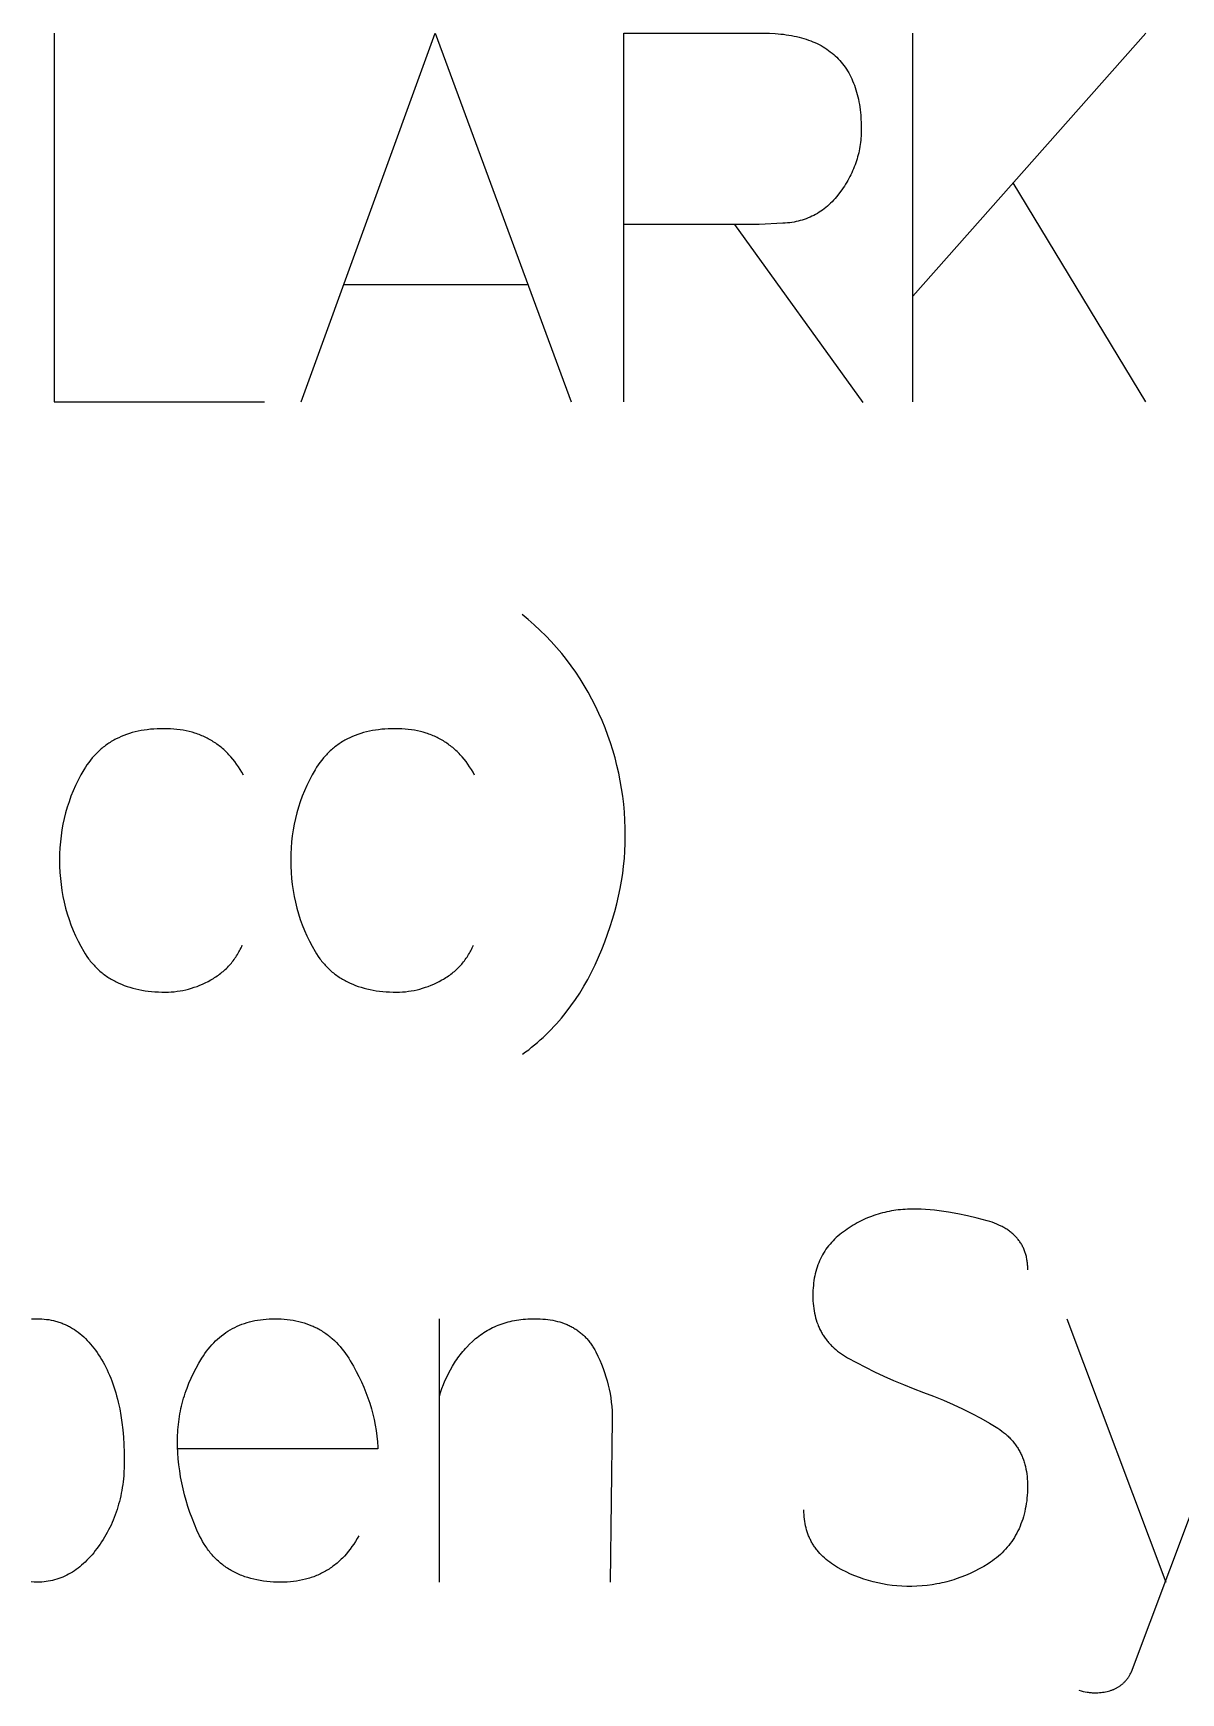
# Model space of a CAD drawing. Header units: millimetres. Extents: x -1220 to 1220, y -1270 to 3560.
# Drawn here: x -202.3 to 28, y 3226 to 3559 of the extents above; entities that cross this region are included whole.
import ezdxf

# ---------------------------------------------------------------- set-up
doc = ezdxf.new("R2010")
doc.units = ezdxf.units.MM
doc.layers.add('TC', color=220, linetype='Continuous', true_color=0xff00bb)

msp = doc.modelspace()

# ---------------------------------------------------------------- linework, layer by layer
at = {"layer": 'TC'}
for points in [[(-198.11, 3559.04), (-198.11, 3485.04), (-155.93, 3485.04)], [(-148.53, 3485.04), (-121.68, 3559.04), (-94.4, 3485.04)], [(-83.83, 3485.04), (-83.83, 3559.04), (-55.82, 3559.04), (-54.61, 3559.02), (-53.44, 3558.96), (-52.86, 3558.92), (-52.3, 3558.87), (-51.75, 3558.81), (-51.21, 3558.73), (-50.68, 3558.65), (-50.15, 3558.56), (-49.64, 3558.47), (-49.13, 3558.36), (-48.64, 3558.24), (-48.16, 3558.11), (-47.68, 3557.97), (-47.21, 3557.83), (-46.76, 3557.67), (-46.31, 3557.51), (-45.87, 3557.33), (-45.45, 3557.15), (-45.03, 3556.95), (-44.62, 3556.75), (-44.22, 3556.54), (-43.83, 3556.32), (-43.46, 3556.09), (-43.09, 3555.84), (-42.73, 3555.59), (-42.38, 3555.33), (-42.03, 3555.06), (-41.7, 3554.79), (-41.38, 3554.5), (-41.07, 3554.2), (-40.77, 3553.89), (-40.47, 3553.58), (-40.19, 3553.25), (-39.92, 3552.92), (-39.65, 3552.57), (-39.4, 3552.22), (-39.15, 3551.85), (-38.92, 3551.48), (-38.69, 3551.1), (-38.48, 3550.71), (-38.27, 3550.3), (-38.07, 3549.89), (-37.89, 3549.47), (-37.71, 3549.04), (-37.54, 3548.6), (-37.38, 3548.15), (-37.23, 3547.7), (-37.09, 3547.23), (-36.97, 3546.75), (-36.85, 3546.27), (-36.73, 3545.77), (-36.63, 3545.26), (-36.54, 3544.75), (-36.46, 3544.23), (-36.39, 3543.69), (-36.33, 3543.15), (-36.27, 3542.6), (-36.23, 3542.03), (-36.17, 3540.88), (-36.15, 3539.69), (-36.16, 3539.26), (-36.17, 3538.82), (-36.19, 3538.39), (-36.22, 3537.97), (-36.26, 3537.54), (-36.31, 3537.12), (-36.37, 3536.69), (-36.43, 3536.28), (-36.51, 3535.86), (-36.59, 3535.44), (-36.68, 3535.03), (-36.78, 3534.62), (-36.89, 3534.21), (-37, 3533.81), (-37.13, 3533.41), (-37.26, 3533), (-37.41, 3532.61), (-37.56, 3532.21), (-37.72, 3531.82), (-37.89, 3531.42), (-38.07, 3531.03), (-38.25, 3530.65), (-38.45, 3530.26), (-38.65, 3529.88), (-38.86, 3529.5), (-39.08, 3529.12), (-39.31, 3528.75), (-39.55, 3528.37), (-39.8, 3528), (-40.06, 3527.63), (-40.32, 3527.26), (-40.87, 3526.54), (-41.15, 3526.19), (-41.43, 3525.86), (-41.73, 3525.53), (-42.02, 3525.22), (-42.33, 3524.92), (-42.64, 3524.62), (-42.95, 3524.34), (-43.27, 3524.07), (-43.6, 3523.81), (-43.94, 3523.56), (-44.28, 3523.33), (-44.62, 3523.1), (-44.97, 3522.88), (-45.33, 3522.68), (-45.69, 3522.49), (-46.06, 3522.3), (-46.44, 3522.13), (-46.82, 3521.97), (-47.21, 3521.82), (-47.6, 3521.68), (-48, 3521.55), (-48.41, 3521.44), (-48.82, 3521.33), (-49.24, 3521.23), (-49.66, 3521.15), (-50.09, 3521.08), (-50.53, 3521.01), (-50.97, 3520.96), (-51.42, 3520.92), (-51.87, 3520.89), (-56.66, 3520.66), (-61.63, 3520.66), (-83.73, 3520.66)], [(-25.79, 3506.29), (20.93, 3559.04)], [(-25.79, 3485.04), (-25.79, 3559.04)], [(20.93, 3485.04), (-5.71, 3529.01)], [(-61.63, 3520.66), (-35.84, 3484.93)], [(-139.97, 3508.61), (-103.18, 3508.61)], [(-104.13, 3354.16), (-103.51, 3354.62), (-102.9, 3355.08), (-102.31, 3355.56), (-101.72, 3356.04), (-101.14, 3356.53), (-100.57, 3357.04), (-100, 3357.55), (-99.45, 3358.07), (-98.91, 3358.61), (-98.37, 3359.15), (-97.85, 3359.7), (-97.33, 3360.27), (-96.32, 3361.42), (-95.35, 3362.62), (-94.42, 3363.86), (-93.52, 3365.13), (-92.66, 3366.45), (-91.84, 3367.8), (-91.05, 3369.19), (-90.3, 3370.63), (-89.58, 3372.1), (-88.91, 3373.61), (-88.25, 3375.16), (-87.64, 3376.7), (-87.07, 3378.24), (-86.55, 3379.77), (-86.06, 3381.3), (-85.62, 3382.83), (-85.22, 3384.36), (-84.86, 3385.88), (-84.55, 3387.39), (-84.27, 3388.91), (-84.04, 3390.42), (-83.85, 3391.93), (-83.7, 3393.43), (-83.6, 3394.94), (-83.53, 3396.43), (-83.51, 3397.93), (-83.53, 3399.55), (-83.6, 3401.16), (-83.7, 3402.76), (-83.84, 3404.34), (-84.03, 3405.92), (-84.26, 3407.49), (-84.53, 3409.04), (-84.84, 3410.59), (-85.19, 3412.12), (-85.58, 3413.65), (-86.01, 3415.16), (-86.49, 3416.66), (-87, 3418.15), (-87.56, 3419.63), (-88.16, 3421.1), (-88.8, 3422.56), (-89.48, 3424), (-90.2, 3425.41), (-90.95, 3426.8), (-91.75, 3428.16), (-92.58, 3429.5), (-93.45, 3430.81), (-94.36, 3432.09), (-95.3, 3433.34), (-96.28, 3434.57), (-97.31, 3435.77), (-98.37, 3436.95), (-99.46, 3438.1), (-100.6, 3439.22), (-101.77, 3440.32), (-102.98, 3441.39), (-104.23, 3442.43)], [(-160.16, 3410.19), (-160.48, 3410.76), (-160.81, 3411.32), (-161.16, 3411.85), (-161.52, 3412.37), (-161.88, 3412.87), (-162.26, 3413.35), (-162.65, 3413.82), (-163.06, 3414.26), (-163.26, 3414.48), (-163.47, 3414.69), (-163.68, 3414.89), (-163.9, 3415.1), (-164.11, 3415.29), (-164.33, 3415.49), (-164.55, 3415.68), (-164.78, 3415.86), (-165.01, 3416.04), (-165.24, 3416.21), (-165.47, 3416.38), (-165.71, 3416.55), (-165.95, 3416.71), (-166.19, 3416.87), (-166.44, 3417.02), (-166.68, 3417.17), (-166.94, 3417.31), (-167.19, 3417.45), (-167.45, 3417.58), (-167.7, 3417.71), (-167.97, 3417.84), (-168.23, 3417.96), (-168.5, 3418.07), (-168.77, 3418.19), (-169.04, 3418.29), (-169.32, 3418.39), (-169.6, 3418.49), (-169.88, 3418.59), (-170.45, 3418.76), (-171.04, 3418.91), (-171.63, 3419.05), (-172.24, 3419.17), (-172.86, 3419.27), (-173.49, 3419.35), (-174.13, 3419.41), (-174.78, 3419.46), (-175.44, 3419.49), (-176.12, 3419.49), (-176.81, 3419.49), (-177.48, 3419.46), (-178.15, 3419.42), (-178.8, 3419.37), (-179.44, 3419.29), (-180.07, 3419.2), (-180.68, 3419.1), (-181.29, 3418.98), (-181.88, 3418.84), (-182.46, 3418.69), (-183.03, 3418.52), (-183.58, 3418.33), (-184.13, 3418.13), (-184.66, 3417.92), (-185.18, 3417.68), (-185.69, 3417.43), (-185.94, 3417.3), (-186.18, 3417.17), (-186.43, 3417.03), (-186.67, 3416.89), (-186.9, 3416.74), (-187.14, 3416.59), (-187.37, 3416.43), (-187.6, 3416.27), (-187.83, 3416.11), (-188.05, 3415.94), (-188.27, 3415.77), (-188.48, 3415.6), (-188.7, 3415.42), (-188.91, 3415.23), (-189.12, 3415.05), (-189.32, 3414.86), (-189.52, 3414.66), (-189.72, 3414.46), (-189.92, 3414.26), (-190.11, 3414.05), (-190.49, 3413.62), (-190.85, 3413.18), (-191.2, 3412.72), (-191.54, 3412.25), (-191.87, 3411.76), (-192.19, 3411.25), (-192.78, 3410.21), (-193.33, 3409.16), (-193.84, 3408.1), (-194.32, 3407.03), (-194.75, 3405.94), (-195.15, 3404.84), (-195.51, 3403.73), (-195.84, 3402.61), (-196.12, 3401.47), (-196.37, 3400.32), (-196.58, 3399.16), (-196.75, 3397.99), (-196.88, 3396.8), (-196.98, 3395.6), (-197.03, 3394.39), (-197.05, 3393.17), (-197.03, 3391.91), (-196.98, 3390.66), (-196.88, 3389.43), (-196.75, 3388.22), (-196.58, 3387.01), (-196.37, 3385.83), (-196.12, 3384.66), (-195.84, 3383.5), (-195.51, 3382.36), (-195.15, 3381.23), (-194.75, 3380.12), (-194.32, 3379.02), (-193.84, 3377.94), (-193.33, 3376.87), (-192.78, 3375.82), (-192.19, 3374.78), (-191.88, 3374.28), (-191.55, 3373.79), (-191.22, 3373.32), (-191.04, 3373.09), (-190.87, 3372.87), (-190.69, 3372.65), (-190.51, 3372.43), (-190.32, 3372.22), (-190.13, 3372.01), (-189.94, 3371.81), (-189.74, 3371.61), (-189.54, 3371.41), (-189.34, 3371.22), (-189.13, 3371.03), (-188.93, 3370.84), (-188.71, 3370.66), (-188.5, 3370.48), (-188.28, 3370.31), (-188.06, 3370.14), (-187.83, 3369.98), (-187.6, 3369.82), (-187.37, 3369.66), (-187.14, 3369.51), (-186.9, 3369.36), (-186.66, 3369.21), (-186.41, 3369.07), (-186.17, 3368.93), (-185.91, 3368.8), (-185.66, 3368.67), (-185.14, 3368.43), (-184.61, 3368.2), (-184.07, 3367.98), (-183.51, 3367.78), (-182.94, 3367.6), (-182.35, 3367.43), (-181.76, 3367.28), (-181.15, 3367.15), (-180.53, 3367.03), (-179.89, 3366.92), (-179.24, 3366.84), (-178.58, 3366.76), (-177.9, 3366.71), (-177.22, 3366.67), (-176.52, 3366.64), (-175.8, 3366.64), (-175.21, 3366.65), (-174.62, 3366.67), (-174.03, 3366.72), (-173.45, 3366.79), (-172.87, 3366.87), (-172.29, 3366.98), (-171.72, 3367.1), (-171.15, 3367.24), (-170.58, 3367.41), (-170.02, 3367.59), (-169.46, 3367.79), (-168.9, 3368), (-168.35, 3368.24), (-167.8, 3368.5), (-167.25, 3368.77), (-166.71, 3369.07), (-166.44, 3369.22), (-166.18, 3369.38), (-165.92, 3369.54), (-165.66, 3369.71), (-165.41, 3369.88), (-165.17, 3370.05), (-164.93, 3370.23), (-164.69, 3370.42), (-164.46, 3370.6), (-164.23, 3370.79), (-164.01, 3370.99), (-163.79, 3371.19), (-163.57, 3371.39), (-163.36, 3371.6), (-163.16, 3371.81), (-162.96, 3372.03), (-162.76, 3372.25), (-162.57, 3372.47), (-162.38, 3372.7), (-162.2, 3372.93), (-162.02, 3373.17), (-161.85, 3373.41), (-161.68, 3373.66), (-161.52, 3373.9), (-161.36, 3374.16), (-161.2, 3374.42), (-161.05, 3374.68), (-160.91, 3374.94), (-160.77, 3375.21), (-160.63, 3375.49), (-160.5, 3375.76), (-160.37, 3376.05)], [(-113.75, 3410.19), (-114.07, 3410.76), (-114.41, 3411.32), (-114.75, 3411.85), (-115.11, 3412.37), (-115.48, 3412.87), (-115.86, 3413.35), (-116.25, 3413.82), (-116.65, 3414.26), (-116.85, 3414.48), (-117.06, 3414.69), (-117.27, 3414.89), (-117.49, 3415.1), (-117.7, 3415.29), (-117.92, 3415.49), (-118.15, 3415.68), (-118.37, 3415.86), (-118.6, 3416.04), (-118.83, 3416.21), (-119.06, 3416.38), (-119.3, 3416.55), (-119.54, 3416.71), (-119.78, 3416.87), (-120.03, 3417.02), (-120.28, 3417.17), (-120.53, 3417.31), (-120.78, 3417.45), (-121.04, 3417.58), (-121.3, 3417.71), (-121.56, 3417.84), (-121.82, 3417.96), (-122.09, 3418.07), (-122.36, 3418.19), (-122.64, 3418.29), (-122.91, 3418.39), (-123.19, 3418.49), (-123.47, 3418.59), (-124.05, 3418.76), (-124.63, 3418.91), (-125.23, 3419.05), (-125.83, 3419.17), (-126.45, 3419.27), (-127.08, 3419.35), (-127.72, 3419.41), (-128.37, 3419.46), (-129.04, 3419.49), (-129.71, 3419.49), (-130.4, 3419.49), (-131.07, 3419.46), (-131.74, 3419.42), (-132.39, 3419.37), (-133.03, 3419.29), (-133.66, 3419.2), (-134.27, 3419.1), (-134.88, 3418.98), (-135.47, 3418.84), (-136.05, 3418.69), (-136.62, 3418.52), (-137.17, 3418.33), (-137.72, 3418.13), (-138.25, 3417.92), (-138.77, 3417.68), (-139.28, 3417.43), (-139.53, 3417.3), (-139.77, 3417.17), (-140.02, 3417.03), (-140.26, 3416.89), (-140.5, 3416.74), (-140.73, 3416.59), (-140.96, 3416.43), (-141.19, 3416.27), (-141.42, 3416.11), (-141.64, 3415.94), (-141.86, 3415.77), (-142.08, 3415.6), (-142.29, 3415.42), (-142.5, 3415.23), (-142.71, 3415.05), (-142.91, 3414.86), (-143.11, 3414.66), (-143.31, 3414.46), (-143.51, 3414.26), (-143.7, 3414.05), (-144.08, 3413.62), (-144.44, 3413.18), (-144.79, 3412.72), (-145.13, 3412.25), (-145.46, 3411.76), (-145.78, 3411.25), (-146.37, 3410.21), (-146.92, 3409.16), (-147.43, 3408.1), (-147.91, 3407.03), (-148.34, 3405.94), (-148.74, 3404.84), (-149.1, 3403.73), (-149.43, 3402.61), (-149.71, 3401.47), (-149.96, 3400.32), (-150.17, 3399.16), (-150.34, 3397.99), (-150.47, 3396.8), (-150.57, 3395.6), (-150.62, 3394.39), (-150.64, 3393.17), (-150.62, 3391.91), (-150.57, 3390.66), (-150.47, 3389.43), (-150.34, 3388.22), (-150.17, 3387.01), (-149.96, 3385.83), (-149.71, 3384.66), (-149.43, 3383.5), (-149.1, 3382.36), (-148.74, 3381.23), (-148.34, 3380.12), (-147.91, 3379.02), (-147.43, 3377.94), (-146.92, 3376.87), (-146.37, 3375.82), (-145.78, 3374.78), (-145.47, 3374.28), (-145.15, 3373.79), (-144.81, 3373.32), (-144.64, 3373.09), (-144.46, 3372.87), (-144.28, 3372.65), (-144.1, 3372.43), (-143.91, 3372.22), (-143.72, 3372.01), (-143.53, 3371.81), (-143.33, 3371.61), (-143.13, 3371.41), (-142.93, 3371.22), (-142.73, 3371.03), (-142.52, 3370.84), (-142.31, 3370.66), (-142.09, 3370.48), (-141.87, 3370.31), (-141.65, 3370.14), (-141.42, 3369.98), (-141.2, 3369.82), (-140.96, 3369.66), (-140.73, 3369.51), (-140.49, 3369.36), (-140.25, 3369.21), (-140.01, 3369.07), (-139.76, 3368.93), (-139.51, 3368.8), (-139.25, 3368.67), (-138.73, 3368.43), (-138.2, 3368.2), (-137.66, 3367.98), (-137.1, 3367.78), (-136.53, 3367.6), (-135.95, 3367.43), (-135.35, 3367.28), (-134.74, 3367.15), (-134.12, 3367.03), (-133.48, 3366.92), (-132.83, 3366.84), (-132.17, 3366.76), (-131.5, 3366.71), (-130.81, 3366.67), (-130.11, 3366.64), (-129.39, 3366.64), (-128.8, 3366.65), (-128.21, 3366.67), (-127.62, 3366.72), (-127.04, 3366.79), (-126.46, 3366.87), (-125.89, 3366.98), (-125.31, 3367.1), (-124.74, 3367.24), (-124.18, 3367.41), (-123.61, 3367.59), (-123.05, 3367.79), (-122.5, 3368), (-121.94, 3368.24), (-121.39, 3368.5), (-120.85, 3368.77), (-120.3, 3369.07), (-120.03, 3369.22), (-119.77, 3369.38), (-119.51, 3369.54), (-119.26, 3369.71), (-119, 3369.88), (-118.76, 3370.05), (-118.52, 3370.23), (-118.28, 3370.42), (-118.05, 3370.6), (-117.82, 3370.79), (-117.6, 3370.99), (-117.38, 3371.19), (-117.16, 3371.39), (-116.96, 3371.6), (-116.75, 3371.81), (-116.55, 3372.03), (-116.35, 3372.25), (-116.16, 3372.47), (-115.98, 3372.7), (-115.79, 3372.93), (-115.62, 3373.17), (-115.44, 3373.41), (-115.27, 3373.66), (-115.11, 3373.9), (-114.95, 3374.16), (-114.79, 3374.42), (-114.64, 3374.68), (-114.5, 3374.94), (-114.36, 3375.21), (-114.22, 3375.49), (-114.09, 3375.76), (-113.96, 3376.05)], [(-2.75, 3310.93), (-2.76, 3311.39), (-2.77, 3311.62), (-2.78, 3311.84), (-2.8, 3312.07), (-2.82, 3312.29), (-2.85, 3312.51), (-2.88, 3312.72), (-2.91, 3312.93), (-2.95, 3313.14), (-2.99, 3313.35), (-3.03, 3313.56), (-3.08, 3313.76), (-3.14, 3313.96), (-3.2, 3314.16), (-3.26, 3314.35), (-3.32, 3314.55), (-3.39, 3314.74), (-3.47, 3314.93), (-3.54, 3315.11), (-3.62, 3315.29), (-3.71, 3315.47), (-3.8, 3315.65), (-3.89, 3315.83), (-3.99, 3316), (-4.09, 3316.17), (-4.2, 3316.34), (-4.31, 3316.5), (-4.42, 3316.66), (-4.54, 3316.82), (-4.66, 3316.98), (-4.78, 3317.14), (-4.91, 3317.29), (-5.05, 3317.44), (-5.18, 3317.59), (-5.32, 3317.73), (-5.47, 3317.87), (-5.62, 3318.01), (-5.77, 3318.15), (-5.93, 3318.28), (-6.09, 3318.42), (-6.25, 3318.55), (-6.42, 3318.67), (-6.6, 3318.8), (-6.77, 3318.92), (-6.95, 3319.04), (-7.14, 3319.16), (-7.33, 3319.27), (-7.52, 3319.38), (-7.72, 3319.49), (-7.92, 3319.6), (-8.12, 3319.7), (-8.54, 3319.9), (-8.98, 3320.09), (-9.43, 3320.28), (-9.9, 3320.45), (-10.39, 3320.61), (-10.89, 3320.76), (-12.88, 3321.3), (-14.84, 3321.77), (-16.77, 3322.17), (-18.66, 3322.5), (-19.59, 3322.64), (-20.52, 3322.76), (-21.44, 3322.86), (-22.34, 3322.94), (-23.25, 3323), (-24.14, 3323.05), (-25.02, 3323.07), (-25.9, 3323.08), (-26.38, 3323.08), (-26.86, 3323.06), (-27.33, 3323.04), (-27.8, 3323.01), (-28.27, 3322.97), (-28.74, 3322.92), (-29.2, 3322.87), (-29.66, 3322.8), (-30.12, 3322.72), (-30.57, 3322.64), (-31.02, 3322.55), (-31.46, 3322.44), (-31.91, 3322.33), (-32.35, 3322.21), (-32.79, 3322.08), (-33.22, 3321.95), (-33.65, 3321.8), (-34.08, 3321.64), (-34.5, 3321.48), (-34.93, 3321.31), (-35.35, 3321.12), (-35.76, 3320.93), (-36.17, 3320.73), (-36.58, 3320.53), (-36.99, 3320.31), (-37.39, 3320.08), (-37.79, 3319.85), (-38.19, 3319.6), (-38.58, 3319.35), (-38.98, 3319.09), (-39.36, 3318.82), (-39.75, 3318.54), (-40.13, 3318.26), (-40.49, 3317.97), (-40.84, 3317.67), (-41.19, 3317.37), (-41.51, 3317.05), (-41.83, 3316.73), (-42.14, 3316.41), (-42.43, 3316.07), (-42.71, 3315.73), (-42.98, 3315.38), (-43.24, 3315.02), (-43.48, 3314.66), (-43.72, 3314.28), (-43.94, 3313.9), (-44.15, 3313.52), (-44.35, 3313.12), (-44.53, 3312.72), (-44.71, 3312.3), (-44.87, 3311.89), (-45.02, 3311.46), (-45.16, 3311.02), (-45.28, 3310.58), (-45.39, 3310.13), (-45.5, 3309.68), (-45.59, 3309.21), (-45.66, 3308.74), (-45.73, 3308.26), (-45.78, 3307.77), (-45.83, 3307.28), (-45.86, 3306.77), (-45.87, 3306.26), (-45.88, 3305.75), (-45.87, 3305.21), (-45.85, 3304.69), (-45.82, 3304.18), (-45.77, 3303.68), (-45.71, 3303.18), (-45.63, 3302.7), (-45.55, 3302.22), (-45.44, 3301.75), (-45.33, 3301.3), (-45.2, 3300.85), (-45.06, 3300.41), (-44.9, 3299.98), (-44.81, 3299.77), (-44.73, 3299.56), (-44.64, 3299.35), (-44.54, 3299.14), (-44.45, 3298.94), (-44.35, 3298.74), (-44.24, 3298.54), (-44.14, 3298.35), (-44.02, 3298.15), (-43.91, 3297.96), (-43.79, 3297.77), (-43.67, 3297.58), (-43.55, 3297.4), (-43.42, 3297.22), (-43.29, 3297.04), (-43.15, 3296.86), (-43.02, 3296.68), (-42.87, 3296.51), (-42.73, 3296.34), (-42.58, 3296.17), (-42.43, 3296), (-42.28, 3295.84), (-42.12, 3295.68), (-41.95, 3295.52), (-41.62, 3295.21), (-41.27, 3294.9), (-40.91, 3294.61), (-40.54, 3294.32), (-40.15, 3294.05), (-39.75, 3293.78), (-39.33, 3293.52), (-38.9, 3293.27), (-37.14, 3292.31), (-35.33, 3291.37), (-33.49, 3290.46), (-31.61, 3289.57), (-29.69, 3288.71), (-27.72, 3287.88), (-25.72, 3287.07), (-23.68, 3286.29), (-21.64, 3285.53), (-19.66, 3284.73), (-17.72, 3283.9), (-15.83, 3283.02), (-13.99, 3282.1), (-12.2, 3281.14), (-10.46, 3280.14), (-8.77, 3279.11), (-8.36, 3278.84), (-7.97, 3278.56), (-7.59, 3278.27), (-7.41, 3278.12), (-7.22, 3277.97), (-7.05, 3277.82), (-6.87, 3277.66), (-6.7, 3277.51), (-6.54, 3277.35), (-6.37, 3277.18), (-6.21, 3277.02), (-6.06, 3276.85), (-5.91, 3276.68), (-5.76, 3276.51), (-5.61, 3276.33), (-5.47, 3276.16), (-5.33, 3275.98), (-5.2, 3275.8), (-5.07, 3275.61), (-4.94, 3275.42), (-4.82, 3275.24), (-4.7, 3275.04), (-4.58, 3274.85), (-4.47, 3274.65), (-4.36, 3274.45), (-4.26, 3274.25), (-4.16, 3274.05), (-4.06, 3273.84), (-3.96, 3273.63), (-3.87, 3273.42), (-3.79, 3273.21), (-3.7, 3272.99), (-3.62, 3272.78), (-3.55, 3272.56), (-3.47, 3272.33), (-3.4, 3272.11), (-3.34, 3271.88), (-3.22, 3271.42), (-3.11, 3270.94), (-3.02, 3270.46), (-2.95, 3269.97), (-2.88, 3269.47), (-2.84, 3268.95), (-2.8, 3268.43), (-2.78, 3267.9), (-2.78, 3267.36), (-2.79, 3266.81), (-2.81, 3266.25), (-2.85, 3265.68), (-2.91, 3265.11), (-2.97, 3264.55), (-3.05, 3264), (-3.14, 3263.45), (-3.24, 3262.92), (-3.35, 3262.39), (-3.48, 3261.88), (-3.62, 3261.37), (-3.77, 3260.87), (-3.94, 3260.39), (-4.11, 3259.91), (-4.3, 3259.44), (-4.5, 3258.97), (-4.72, 3258.52), (-4.94, 3258.08), (-5.18, 3257.65), (-5.43, 3257.22), (-5.69, 3256.8), (-5.97, 3256.4), (-6.26, 3256), (-6.56, 3255.61), (-6.87, 3255.23), (-7.19, 3254.86), (-7.53, 3254.5), (-7.88, 3254.15), (-8.24, 3253.81), (-8.62, 3253.47), (-9.01, 3253.15), (-9.4, 3252.83), (-9.82, 3252.52), (-10.24, 3252.23), (-10.68, 3251.94), (-11.57, 3251.4), (-12.47, 3250.89), (-13.37, 3250.42), (-14.29, 3249.99), (-15.22, 3249.59), (-16.15, 3249.22), (-17.1, 3248.88), (-17.57, 3248.73), (-18.05, 3248.58), (-18.53, 3248.44), (-19.01, 3248.31), (-19.5, 3248.19), (-19.98, 3248.08), (-20.47, 3247.98), (-20.97, 3247.88), (-21.96, 3247.71), (-22.95, 3247.58), (-23.96, 3247.49), (-24.98, 3247.42), (-26.01, 3247.39), (-27.02, 3247.39), (-28.02, 3247.43), (-29.01, 3247.49), (-29.99, 3247.59), (-30.96, 3247.72), (-31.92, 3247.88), (-32.86, 3248.07), (-33.8, 3248.29), (-34.73, 3248.54), (-35.64, 3248.83), (-36.55, 3249.14), (-37.44, 3249.49), (-38.33, 3249.87), (-39.2, 3250.28), (-40.06, 3250.72), (-40.91, 3251.2), (-41.33, 3251.45), (-41.73, 3251.7), (-42.12, 3251.96), (-42.5, 3252.23), (-42.86, 3252.51), (-43.21, 3252.79), (-43.55, 3253.09), (-43.87, 3253.38), (-44.18, 3253.69), (-44.48, 3254), (-44.76, 3254.32), (-45.03, 3254.65), (-45.16, 3254.82), (-45.29, 3254.99), (-45.42, 3255.16), (-45.54, 3255.33), (-45.65, 3255.5), (-45.77, 3255.68), (-45.88, 3255.85), (-45.99, 3256.03), (-46.09, 3256.21), (-46.19, 3256.4), (-46.29, 3256.58), (-46.38, 3256.77), (-46.47, 3256.96), (-46.56, 3257.15), (-46.64, 3257.34), (-46.73, 3257.53), (-46.8, 3257.73), (-46.88, 3257.92), (-46.95, 3258.12), (-47.02, 3258.32), (-47.14, 3258.73), (-47.25, 3259.15), (-47.35, 3259.57), (-47.44, 3260), (-47.51, 3260.43), (-47.57, 3260.87), (-47.62, 3261.33), (-47.65, 3261.78), (-47.67, 3262.25), (-47.68, 3262.72)], [(-202.67, 3301.06), (-202.31, 3301.08), (-201.95, 3301.09), (-201.6, 3301.09), (-201.1, 3301.09), (-200.62, 3301.06), (-200.14, 3301.03), (-199.66, 3300.97), (-199.2, 3300.91), (-198.74, 3300.82), (-198.28, 3300.72), (-197.83, 3300.61), (-197.61, 3300.55), (-197.39, 3300.48), (-197.17, 3300.41), (-196.95, 3300.34), (-196.74, 3300.26), (-196.52, 3300.18), (-196.31, 3300.1), (-196.1, 3300.01), (-195.89, 3299.92), (-195.68, 3299.82), (-195.47, 3299.72), (-195.27, 3299.62), (-195.06, 3299.51), (-194.86, 3299.4), (-194.46, 3299.16), (-194.07, 3298.92), (-193.68, 3298.65), (-193.3, 3298.37), (-192.92, 3298.08), (-192.56, 3297.77), (-192.19, 3297.45), (-191.84, 3297.11), (-191.49, 3296.75), (-191.14, 3296.38), (-190.81, 3296), (-190.48, 3295.6), (-190.15, 3295.19), (-189.83, 3294.76), (-189.52, 3294.31), (-189.21, 3293.85), (-188.91, 3293.38), (-188.61, 3292.89), (-188.32, 3292.39), (-188.04, 3291.88), (-187.77, 3291.37), (-187.51, 3290.84), (-187.26, 3290.3), (-187.02, 3289.75), (-186.78, 3289.19), (-186.56, 3288.62), (-186.35, 3288.04), (-186.14, 3287.45), (-185.95, 3286.85), (-185.76, 3286.23), (-185.59, 3285.61), (-185.42, 3284.98), (-185.26, 3284.34), (-184.98, 3283.02), (-184.73, 3281.67), (-184.52, 3280.27), (-184.35, 3278.83), (-184.22, 3277.35), (-184.12, 3275.83), (-184.07, 3274.26), (-184.05, 3272.66), (-184.07, 3271.41), (-184.13, 3270.19), (-184.17, 3269.59), (-184.23, 3268.99), (-184.3, 3268.4), (-184.37, 3267.81), (-184.46, 3267.23), (-184.55, 3266.66), (-184.66, 3266.09), (-184.78, 3265.53), (-184.9, 3264.97), (-185.04, 3264.42), (-185.19, 3263.87), (-185.34, 3263.33), (-185.51, 3262.79), (-185.69, 3262.26), (-185.87, 3261.74), (-186.07, 3261.22), (-186.28, 3260.7), (-186.5, 3260.2), (-186.72, 3259.69), (-186.96, 3259.2), (-187.21, 3258.71), (-187.47, 3258.22), (-187.74, 3257.74), (-188.01, 3257.27), (-188.3, 3256.8), (-188.6, 3256.34), (-188.91, 3255.88), (-189.55, 3254.98), (-189.87, 3254.56), (-190.2, 3254.14), (-190.53, 3253.74), (-190.87, 3253.35), (-191.21, 3252.98), (-191.55, 3252.62), (-191.9, 3252.28), (-192.25, 3251.95), (-192.61, 3251.63), (-192.97, 3251.33), (-193.33, 3251.04), (-193.7, 3250.77), (-194.07, 3250.51), (-194.45, 3250.27), (-194.83, 3250.03), (-195.22, 3249.82), (-195.61, 3249.61), (-196, 3249.42), (-196.4, 3249.25), (-196.8, 3249.09), (-197.2, 3248.94), (-197.61, 3248.81), (-198.03, 3248.69), (-198.45, 3248.58), (-198.87, 3248.49), (-199.3, 3248.41), (-199.73, 3248.35), (-200.16, 3248.3), (-200.6, 3248.27), (-201.04, 3248.24), (-201.49, 3248.24), (-202.13, 3248.25), (-202.77, 3248.28)], [(-137.01, 3257.54), (-137.33, 3256.97), (-137.66, 3256.41), (-138.01, 3255.88), (-138.36, 3255.36), (-138.73, 3254.86), (-139.1, 3254.38), (-139.49, 3253.91), (-139.89, 3253.47), (-140.29, 3253.04), (-140.5, 3252.84), (-140.71, 3252.63), (-140.93, 3252.44), (-141.14, 3252.24), (-141.36, 3252.05), (-141.58, 3251.87), (-141.81, 3251.69), (-142.04, 3251.52), (-142.27, 3251.35), (-142.5, 3251.18), (-142.73, 3251.02), (-142.97, 3250.86), (-143.21, 3250.71), (-143.45, 3250.56), (-143.7, 3250.42), (-143.95, 3250.28), (-144.2, 3250.15), (-144.45, 3250.02), (-144.71, 3249.89), (-144.97, 3249.77), (-145.23, 3249.66), (-145.5, 3249.55), (-145.76, 3249.44), (-146.03, 3249.34), (-146.31, 3249.24), (-146.58, 3249.15), (-146.86, 3249.06), (-147.14, 3248.97), (-147.71, 3248.82), (-148.29, 3248.68), (-148.88, 3248.56), (-149.48, 3248.46), (-150.09, 3248.38), (-150.72, 3248.32), (-151.35, 3248.27), (-152, 3248.25), (-152.65, 3248.24), (-153.38, 3248.25), (-154.09, 3248.27), (-154.79, 3248.32), (-155.47, 3248.38), (-156.14, 3248.46), (-156.8, 3248.56), (-157.44, 3248.68), (-158.07, 3248.82), (-158.68, 3248.97), (-159.28, 3249.15), (-159.58, 3249.24), (-159.87, 3249.34), (-160.16, 3249.44), (-160.44, 3249.55), (-160.72, 3249.66), (-161, 3249.77), (-161.27, 3249.89), (-161.54, 3250.02), (-161.81, 3250.15), (-162.07, 3250.28), (-162.33, 3250.42), (-162.59, 3250.56), (-162.84, 3250.71), (-163.09, 3250.86), (-163.34, 3251.02), (-163.58, 3251.18), (-163.82, 3251.35), (-164.05, 3251.52), (-164.28, 3251.69), (-164.51, 3251.87), (-164.74, 3252.05), (-164.96, 3252.24), (-165.17, 3252.44), (-165.39, 3252.63), (-165.6, 3252.84), (-165.81, 3253.04), (-166.01, 3253.25), (-166.21, 3253.47), (-166.41, 3253.69), (-166.6, 3253.91), (-166.79, 3254.14), (-166.97, 3254.38), (-167.16, 3254.62), (-167.33, 3254.86), (-167.51, 3255.11), (-167.68, 3255.36), (-167.85, 3255.62), (-168.02, 3255.88), (-168.33, 3256.41), (-168.64, 3256.97), (-168.93, 3257.54), (-169.47, 3258.7), (-169.97, 3259.87), (-170.44, 3261.05), (-170.87, 3262.22), (-171.27, 3263.41), (-171.64, 3264.59), (-171.97, 3265.78), (-172.26, 3266.97), (-172.52, 3268.17), (-172.75, 3269.37), (-172.94, 3270.58), (-173.09, 3271.79), (-173.21, 3273.01), (-173.3, 3274.22), (-173.35, 3275.45), (-173.37, 3276.67), (-173.37, 3277.22), (-173.35, 3277.75), (-173.33, 3278.29), (-173.3, 3278.83), (-173.25, 3279.36), (-173.2, 3279.9), (-173.14, 3280.43), (-173.07, 3280.96), (-172.99, 3281.48), (-172.9, 3282.01), (-172.8, 3282.53), (-172.69, 3283.06), (-172.57, 3283.58), (-172.44, 3284.1), (-172.3, 3284.62), (-172.16, 3285.13), (-172, 3285.65), (-171.83, 3286.16), (-171.66, 3286.67), (-171.47, 3287.18), (-171.07, 3288.19), (-170.64, 3289.2), (-170.16, 3290.2), (-169.65, 3291.2), (-169.1, 3292.18), (-168.51, 3293.17), (-168.19, 3293.65), (-167.87, 3294.13), (-167.53, 3294.58), (-167.19, 3295.02), (-166.84, 3295.45), (-166.48, 3295.86), (-166.11, 3296.25), (-165.73, 3296.63), (-165.34, 3297), (-164.94, 3297.35), (-164.53, 3297.68), (-164.11, 3298), (-163.69, 3298.3), (-163.25, 3298.59), (-162.8, 3298.86), (-162.35, 3299.11), (-161.89, 3299.35), (-161.41, 3299.58), (-160.93, 3299.79), (-160.44, 3299.98), (-159.94, 3300.16), (-159.43, 3300.32), (-158.91, 3300.47), (-158.38, 3300.6), (-157.84, 3300.71), (-157.29, 3300.82), (-156.74, 3300.9), (-156.17, 3300.97), (-155.6, 3301.02), (-155.01, 3301.06), (-154.42, 3301.09), (-153.81, 3301.09), (-153.18, 3301.09), (-152.57, 3301.06), (-151.96, 3301.02), (-151.36, 3300.96), (-150.77, 3300.89), (-150.19, 3300.8), (-149.62, 3300.69), (-149.06, 3300.57), (-148.52, 3300.43), (-147.98, 3300.27), (-147.45, 3300.09), (-146.93, 3299.9), (-146.42, 3299.7), (-146.17, 3299.59), (-145.93, 3299.48), (-145.68, 3299.36), (-145.44, 3299.24), (-145.2, 3299.11), (-144.96, 3298.98), (-144.73, 3298.85), (-144.49, 3298.71), (-144.26, 3298.56), (-144.04, 3298.42), (-143.81, 3298.27), (-143.59, 3298.11), (-143.37, 3297.95), (-143.15, 3297.79), (-142.94, 3297.62), (-142.72, 3297.45), (-142.52, 3297.28), (-142.31, 3297.1), (-141.9, 3296.73), (-141.5, 3296.34), (-141.12, 3295.93), (-140.74, 3295.51), (-140.38, 3295.07), (-140.02, 3294.62), (-139.67, 3294.15), (-139.34, 3293.66), (-139.01, 3293.16), (-138.7, 3292.64), (-138.08, 3291.59), (-137.5, 3290.54), (-136.96, 3289.48), (-136.45, 3288.42), (-135.98, 3287.36), (-135.55, 3286.28), (-135.15, 3285.21), (-134.79, 3284.13), (-134.46, 3283.04), (-134.17, 3281.95), (-133.92, 3280.85), (-133.7, 3279.75), (-133.52, 3278.65), (-133.38, 3277.54), (-133.27, 3276.42), (-133.2, 3275.3), (-133.2, 3274.98), (-173.48, 3274.98)], [(-120.83, 3285.45), (-120.58, 3286.27), (-120.31, 3287.08), (-120.02, 3287.87), (-119.7, 3288.64), (-119.36, 3289.39), (-119, 3290.13), (-118.62, 3290.85), (-118.21, 3291.55), (-117.79, 3292.24), (-117.57, 3292.57), (-117.34, 3292.91), (-117.1, 3293.23), (-116.87, 3293.56), (-116.62, 3293.88), (-116.37, 3294.19), (-116.12, 3294.5), (-115.85, 3294.81), (-115.59, 3295.11), (-115.32, 3295.4), (-114.75, 3295.98), (-114.17, 3296.55), (-113.86, 3296.83), (-113.55, 3297.1), (-113.24, 3297.36), (-112.91, 3297.61), (-112.58, 3297.86), (-112.25, 3298.09), (-111.91, 3298.32), (-111.57, 3298.54), (-111.22, 3298.75), (-110.86, 3298.95), (-110.5, 3299.14), (-110.14, 3299.32), (-109.77, 3299.49), (-109.39, 3299.66), (-109.01, 3299.81), (-108.62, 3299.96), (-108.23, 3300.1), (-107.83, 3300.22), (-107.43, 3300.34), (-107.02, 3300.45), (-106.6, 3300.56), (-106.19, 3300.65), (-105.76, 3300.73), (-105.33, 3300.81), (-104.9, 3300.88), (-104.45, 3300.93), (-104.01, 3300.98), (-103.56, 3301.02), (-103.1, 3301.05), (-102.64, 3301.08), (-102.17, 3301.09), (-101.7, 3301.09), (-101.15, 3301.09), (-100.61, 3301.07), (-100.08, 3301.04), (-99.56, 3300.99), (-99.06, 3300.93), (-98.56, 3300.86), (-98.07, 3300.78), (-97.6, 3300.68), (-97.14, 3300.57), (-96.68, 3300.44), (-96.24, 3300.31), (-95.81, 3300.16), (-95.6, 3300.08), (-95.39, 3299.99), (-95.18, 3299.91), (-94.98, 3299.82), (-94.78, 3299.73), (-94.58, 3299.63), (-94.38, 3299.53), (-94.19, 3299.43), (-94, 3299.32), (-93.81, 3299.21), (-93.63, 3299.1), (-93.45, 3298.99), (-93.27, 3298.87), (-93.09, 3298.75), (-92.92, 3298.62), (-92.74, 3298.49), (-92.58, 3298.36), (-92.41, 3298.23), (-92.25, 3298.09), (-92.09, 3297.95), (-91.93, 3297.8), (-91.77, 3297.65), (-91.62, 3297.5), (-91.47, 3297.35), (-91.32, 3297.19), (-91.18, 3297.03), (-91.03, 3296.86), (-90.9, 3296.7), (-90.76, 3296.53), (-90.63, 3296.35), (-90.49, 3296.18), (-90.37, 3296), (-90.24, 3295.81), (-90.12, 3295.62), (-90, 3295.43), (-89.88, 3295.24), (-89.65, 3294.84), (-89.43, 3294.43), (-89.02, 3293.61), (-88.64, 3292.79), (-88.29, 3291.96), (-87.96, 3291.13), (-87.66, 3290.3), (-87.39, 3289.46), (-87.14, 3288.62), (-86.92, 3287.77), (-86.73, 3286.93), (-86.57, 3286.08), (-86.43, 3285.22), (-86.32, 3284.36), (-86.24, 3283.5), (-86.18, 3282.64), (-86.16, 3281.77), (-86.16, 3280.9), (-86.58, 3248.24)], [(-120.83, 3248.24), (-120.83, 3301.09)], [(5.07, 3301.09), (24.95, 3248.24)], [(7.51, 3226.57), (7.95, 3226.44), (8.38, 3226.33), (8.79, 3226.24), (9.2, 3226.17), (9.39, 3226.14), (9.59, 3226.11), (9.78, 3226.09), (9.96, 3226.07), (10.15, 3226.06), (10.33, 3226.05), (10.5, 3226.04), (10.68, 3226.04), (11.01, 3226.04), (11.34, 3226.05), (11.66, 3226.07), (11.97, 3226.1), (12.28, 3226.14), (12.58, 3226.19), (12.87, 3226.24), (13.16, 3226.3), (13.44, 3226.37), (13.72, 3226.45), (13.85, 3226.49), (13.98, 3226.54), (14.12, 3226.58), (14.25, 3226.63), (14.37, 3226.68), (14.5, 3226.73), (14.62, 3226.79), (14.75, 3226.85), (14.87, 3226.91), (14.99, 3226.97), (15.11, 3227.03), (15.22, 3227.09), (15.34, 3227.16), (15.45, 3227.23), (15.56, 3227.3), (15.67, 3227.37), (15.78, 3227.45), (15.89, 3227.53), (15.99, 3227.61), (16.1, 3227.69), (16.2, 3227.77), (16.3, 3227.86), (16.4, 3227.95), (16.49, 3228.04), (16.59, 3228.13), (16.68, 3228.22), (16.77, 3228.32), (16.86, 3228.42), (16.95, 3228.52), (17.04, 3228.62), (17.12, 3228.72), (17.21, 3228.83), (17.29, 3228.94), (17.37, 3229.05), (17.45, 3229.16), (17.52, 3229.27), (17.6, 3229.39), (17.67, 3229.51), (17.74, 3229.63), (17.81, 3229.75), (17.95, 3230.01), (18.08, 3230.27), (44.72, 3301.09)]]:
    msp.add_lwpolyline(points, dxfattribs=at)

doc.saveas('drawing.dxf')
